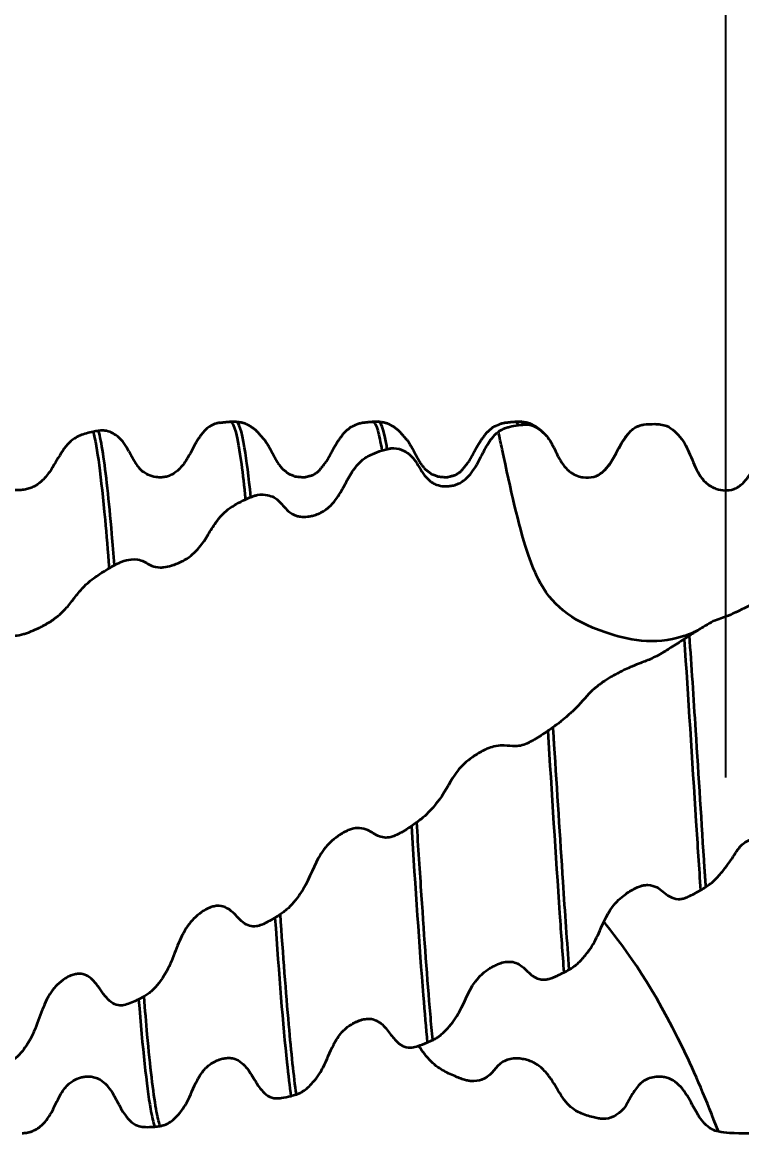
# Model space of a CAD drawing. Header units: millimetres. Extents: x -47.8 to 42.4, y 0.1 to 31.3.
# Drawn here: x -24.71 to -14.61, y 0.07 to 15.69 of the extents above; entities that cross this region are included whole.
import ezdxf

# ---------------------------------------------------------------- set-up
doc = ezdxf.new("R2010")
doc.units = ezdxf.units.MM
doc.styles.add('工程字', font='gbenor.shx', dxfattribs={"bigfont": 'gbcbig.shx'})
doc.dimstyles.new('ZQH', dxfattribs={"dimtxt": 3, "dimasz": 2.5, "dimexe": 1.25, "dimexo": 0, "dimgap": 0.5, "dimtad": 1, "dimdec": 3, "dimdsep": 46, "dimtxsty": '工程字', "dimblk": 'CLOSEDBLANK', "dimcen": -0.8, "dimclrd": 3, "dimclre": 3, "dimclrt": 3, "dimadec": 1, "dimazin": 2, "dimtfac": 1, "dimtdec": 3, "dimtofl": 0, "dimtmove": 0, "dimatfit": 3, "dimldrblk": 'CLOSEDBLANK', "dimfxl": 1, "dimtolj": 1, "dimtzin": 0, "dimarcsym": 0})

# ---------------------------------------------------------------- blocks, each defined once
blk = doc.blocks.new('_ClosedBlank')
at = {"color": 0, "linetype": 'ByBlock', "lineweight": -2}
for p, q in [((-1, 0.1667), (0, 0)), ((-1, 0.1667), (-1, -0.1667)), ((0, 0), (-1, -0.1667))]:
    blk.add_line(p, q, dxfattribs=at)
blk = doc.blocks.new('*D8')
at = {"color": 3, "lineweight": -2}
for p, q in [((-39.827, 5.079), (-39.827, 20.722)), ((-14.827, 5.079), (-14.827, 20.722)), ((-37.327, 19.472), (-17.327, 19.472))]:
    blk.add_line(p, q, dxfattribs=at)
at = {"layer": 'Defpoints', "color": 0}
for p in [(-14.827, 19.472), (-39.827, 5.079), (-14.827, 5.079)]:
    blk.add_point(p, dxfattribs=at)
at = {"color": 3, "lineweight": -2, "xscale": 2.5, "yscale": 2.5, "zscale": 2.5, "rotation": 180}
blk.add_blockref('_ClosedBlank', (-39.827, 19.472), dxfattribs=at)
at = {"color": 3, "lineweight": -2, "xscale": 2.5, "yscale": 2.5, "zscale": 2.5}
blk.add_blockref('_ClosedBlank', (-14.827, 19.472), dxfattribs=at)
at = {"color": 3, "insert": (-27.327, 21.472), "char_height": 3, "attachment_point": 5, "style": '工程字'}
blk.add_mtext('\\A1;Le', dxfattribs=at)
blk = doc.blocks.new('*D9')
at = {"color": 3, "lineweight": -2}
for p, q in [((-39.827, 5.079), (-39.827, 28.585)), ((35.173, 5.079), (35.173, 28.585)), ((-37.327, 27.335), (32.673, 27.335))]:
    blk.add_line(p, q, dxfattribs=at)
at = {"layer": 'Defpoints', "color": 0}
for p in [(35.173, 27.335), (-39.827, 5.079), (35.173, 5.079)]:
    blk.add_point(p, dxfattribs=at)
at = {"color": 3, "lineweight": -2, "xscale": 2.5, "yscale": 2.5, "zscale": 2.5}
for p, rotation in [((-39.827, 27.335), 180), ((35.173, 27.335), 360)]:
    blk.add_blockref('_ClosedBlank', p, dxfattribs=dict(at, rotation=rotation))
at = {"color": 3, "insert": (-2.327, 29.335), "char_height": 3, "attachment_point": 5, "style": '工程字'}
blk.add_mtext('\\A1;L', dxfattribs=at)

msp = doc.modelspace()

# ---------------------------------------------------------------- linework, layer by layer
at = {"color": 4, "lineweight": 35}
for p, q in [((-21.7877, 10.0785), (-21.7083, 10.0785)), ((-19.7877, 10.0785), (-19.7083, 10.0785)), ((-17.7877, 10.0785), (-17.7083, 10.0785))]:
    msp.add_line(p, q, dxfattribs=at)
for points, degree, knots in [([(-21.9355, 10.0629), (-21.9511, 10.0601), (-21.9665, 10.0568), (-22.0115, 10.0444), (-22.0366, 10.034), (-22.0948, 10.0012), (-22.127, 9.9733), (-22.1898, 9.9043), (-22.2193, 9.8622), (-22.305, 9.7236), (-22.35, 9.6227), (-22.4433, 9.4791), (-22.4822, 9.429), (-22.5641, 9.356), (-22.5967, 9.3369), (-22.6433, 9.3162), (-22.6629, 9.3098), (-22.7046, 9.3), (-22.7267, 9.297), (-22.7758, 9.2944), (-22.8028, 9.2958), (-22.8684, 9.305), (-22.9064, 9.3162), (-22.9834, 9.3513), (-23.0228, 9.3791), (-23.0612, 9.4212)], 3, [0.1682631, 0.1682631, 0.1682631, 0.1682631, 0.2267819, 0.2267819, 0.3431896, 0.3431896, 0.5285956, 0.5285956, 0.7392274, 0.7392274, 1.2179609, 1.2179609, 1.4812185, 1.4812185, 1.6941501, 1.6941501, 1.8427776, 1.8427776, 2.0108827, 2.0108827, 2.2240391, 2.2240391, 2.5524268, 2.5524268, 2.9635888, 2.9635888, 2.9635888, 2.9635888]), ([(-21.9355, 10.0629), (-21.8376, 10.0748), (-21.7891, 10.0785)], 1, [0, 0, 0.10289812, 0.15165722, 0.15165722]), ([(-21.7891, 10.0784), (-21.7364, 10.0819), (-21.6836, 9.8757), (-21.6308, 9.4832), (-21.6116, 9.3406), (-21.5924, 9.174), (-21.5732, 8.986)], 3, [62.97002568, 62.97002568, 62.97002568, 62.97002568, 63.46759754, 63.46759754, 63.46759754, 63.6483833, 63.6483833, 63.6483833, 63.6483833]), ([(-21.4972, 9.019), (-21.5265, 9.3021), (-21.5557, 9.5345), (-21.6263, 9.953), (-21.6671, 10.0785), (-21.7083, 10.0785)], 3, [106.4757516, 106.4757516, 106.4757516, 106.4757516, 107.8639837, 107.8639837, 109.8089898, 109.8089898, 109.8089898, 109.8089898]), ([(-21.7075, 10.0785), (-21.6367, 10.071), (-21.5766, 10.054), (-21.4981, 10.0111), (-21.4279, 9.9583), (-21.3013, 9.8169), (-21.2463, 9.728), (-21.2233, 9.686), (-21.2047, 9.6507), (-21.1942, 9.6307), (-21.1785, 9.6008), (-21.1642, 9.5742), (-21.1457, 9.5411), (-21.1174, 9.4949), (-21.0561, 9.4158), (-20.966, 9.345), (-20.8736, 9.309), (-20.7504, 9.2967), (-20.6245, 9.3277), (-20.5464, 9.3809), (-20.428, 9.5313), (-20.3945, 9.5904), (-20.3767, 9.6236), (-20.3571, 9.6607), (-20.3388, 9.6948), (-20.3144, 9.7389), (-20.2729, 9.8081), (-20.1849, 9.9255), (-20.0959, 10.0033), (-19.9894, 10.0508), (-19.9294, 10.0639), (-19.8309, 10.0753), (-19.7891, 10.0785)], 1, [0, 0, 0.0848915, 0.1757024, 0.2988915, 0.4065283, 0.6751992, 0.8216296, 0.8782854, 0.9201373, 0.9427318, 0.9774262, 1.0118863, 1.0616634, 1.1463179, 1.326173, 1.5247968, 1.6617278, 1.8195675, 2.0081102, 2.1686922, 2.4824425, 2.5694887, 2.6091838, 2.6510819, 2.6914842, 2.7486868, 2.8503, 3.0594251, 3.2428967, 3.4108505, 3.4817646, 3.5846915, 3.626659, 3.626659]), ([(-19.7891, 10.0775), (-19.7648, 10.0794), (-19.7405, 10.0379), (-19.7161, 9.9527), (-19.6969, 9.8855), (-19.6778, 9.7917), (-19.6586, 9.6728)], 3, [69.25321099, 69.25321099, 69.25321099, 69.25321099, 69.48265218, 69.48265218, 69.48265218, 69.66343794, 69.66343794, 69.66343794, 69.66343794]), ([(-19.5826, 9.6936), (-19.5877, 9.7242), (-19.5927, 9.7532), (-19.6348, 9.9778), (-19.6714, 10.0785), (-19.7083, 10.0785)], 3, [76.2453525, 76.2453525, 76.2453525, 76.2453525, 76.4853702, 76.4853702, 78.2303703, 78.2303703, 78.2303703, 78.2303703]), ([(-19.7075, 10.0785), (-19.6367, 10.071), (-19.5766, 10.054), (-19.4981, 10.0111), (-19.4279, 9.9583), (-19.3013, 9.8169), (-19.2463, 9.728), (-19.2233, 9.686), (-19.2047, 9.6507), (-19.1942, 9.6307), (-19.1785, 9.6008), (-19.1642, 9.5742), (-19.1457, 9.5411), (-19.1174, 9.4949), (-19.0561, 9.4158), (-18.966, 9.345), (-18.8736, 9.309), (-18.7504, 9.2967), (-18.6245, 9.3277), (-18.5464, 9.3809), (-18.428, 9.5313), (-18.3945, 9.5904), (-18.3767, 9.6236), (-18.3571, 9.6607), (-18.3388, 9.6948), (-18.3144, 9.7389), (-18.2729, 9.8081), (-18.1849, 9.9255), (-18.0959, 10.0033), (-17.9894, 10.0508), (-17.9294, 10.0639), (-17.8309, 10.0753), (-17.7891, 10.0785)], 1, [0, 0, 0.0848915, 0.1757024, 0.2988915, 0.4065283, 0.6751992, 0.8216296, 0.8782854, 0.9201373, 0.9427318, 0.9774262, 1.0118863, 1.0616634, 1.1463179, 1.326173, 1.5247968, 1.6617278, 1.8195675, 2.0081102, 2.1686922, 2.4824425, 2.5694887, 2.6091838, 2.6510819, 2.6914842, 2.7486868, 2.8503, 3.0594251, 3.2428967, 3.4108505, 3.4817646, 3.5846915, 3.626659, 3.626659]), ([(-18.022, 9.9361), (-18.0116, 9.9437), (-18.0013, 9.9506), (-17.9829, 9.9614), (-17.9754, 9.9654), (-17.9597, 9.9732), (-17.9516, 9.9769), (-17.9346, 9.9839), (-17.9258, 9.9873), (-17.8999, 9.9963), (-17.8825, 10.0013), (-17.8253, 10.0158), (-17.7841, 10.0227), (-17.7431, 10.0295)], 3, [0, 0, 0, 0, 0.04078147, 0.04078147, 0.06826809, 0.06826809, 0.09762841, 0.09762841, 0.12883359, 0.12883359, 0.18969181, 0.18969181, 0.3300296, 0.3300296, 0.3300296, 0.3300296]), ([(-17.7075, 10.0785), (-17.6367, 10.071), (-17.5766, 10.054), (-17.4981, 10.0111), (-17.4279, 9.9583), (-17.3465, 9.8764)], 1, [0, 0, 0.08489152, 0.17570239, 0.29889154, 0.40652831, 0.5625788, 0.5625788]), ([(-17.6669, 10.0362), (-17.5945, 10.0394), (-17.5546, 10.0282), (-17.5078, 10.0064), (-17.466, 9.9855), (-17.3471, 9.8891), (-17.3042, 9.8241), (-17.2352, 9.698), (-17.2053, 9.6296), (-17.1259, 9.4852), (-17.0757, 9.4128), (-16.9432, 9.3199), (-16.8773, 9.3026), (-16.781, 9.289), (-16.73, 9.291), (-16.6724, 9.3065), (-16.662, 9.3099), (-16.6464, 9.316), (-16.6411, 9.3182), (-16.6318, 9.3225), (-16.6278, 9.3245), (-16.6186, 9.3292), (-16.6135, 9.332), (-16.5994, 9.3403), (-16.5905, 9.3461), (-16.539, 9.383), (-16.5015, 9.4236), (-16.4251, 9.5266), (-16.3911, 9.5897), (-16.3202, 9.7239), (-16.2802, 9.8011), (-16.2019, 9.9088), (-16.1682, 9.947), (-16.1211, 9.9827), (-16.1124, 9.9887), (-16.0984, 9.9972), (-16.0933, 10.0001), (-16.0838, 10.0052), (-16.0794, 10.0073), (-16.0691, 10.0121), (-16.0632, 10.0146), (-16.0505, 10.0195), (-16.0437, 10.0219), (-16.0186, 10.0297), (-15.9999, 10.0337), (-15.931, 10.0447), (-15.8775, 10.0451), (-15.8245, 10.0452)], 3, [0.0026617, 0.0026617, 0.0026617, 0.0026617, 0.2656349, 0.2656349, 0.3876925, 0.3876925, 0.5737772, 0.5737772, 0.7603394, 0.7603394, 0.9764613, 0.9764613, 1.1673857, 1.1673857, 1.3726916, 1.3726916, 1.4178792, 1.4178792, 1.4415947, 1.4415947, 1.4596481, 1.4596481, 1.4831204, 1.4831204, 1.5250636, 1.5250636, 1.7314414, 1.7314414, 2.0033882, 2.0033882, 2.3063218, 2.3063218, 2.4908426, 2.4908426, 2.5317056, 2.5317056, 2.5545668, 2.5545668, 2.5741857, 2.5741857, 2.6001125, 2.6001125, 2.6294414, 2.6294414, 2.7084779, 2.7084779, 2.9253461, 2.9253461, 2.9253461, 2.9253461]), ([(-15.7484, 10.039), (-15.6772, 10.0297), (-15.6376, 10.011), (-15.567, 9.9623), (-15.5318, 9.9301), (-15.4277, 9.8163), (-15.3847, 9.7345), (-15.3076, 9.5595), (-15.2721, 9.4621), (-15.1911, 9.3149), (-15.1516, 9.2581), (-15.0551, 9.1746), (-15.0076, 9.1509), (-14.9244, 9.1224), (-14.8824, 9.1145), (-14.8038, 9.1121), (-14.7612, 9.116), (-14.7124, 9.133), (-14.7058, 9.1356), (-14.695, 9.1402), (-14.6908, 9.1421), (-14.6834, 9.1457), (-14.6801, 9.1474), (-14.6732, 9.151), (-14.6696, 9.153), (-14.66, 9.1586), (-14.6541, 9.1622), (-14.6261, 9.1807), (-14.6056, 9.1978), (-14.5616, 9.2409), (-14.5299, 9.2767), (-14.4709, 9.3687), (-14.4523, 9.4014), (-14.4097, 9.4776), (-14.387, 9.5187), (-14.3223, 9.6216), (-14.2767, 9.6823), (-14.2144, 9.7288), (-14.2071, 9.7339), (-14.1959, 9.7408), (-14.1921, 9.7431), (-14.1854, 9.7468), (-14.1824, 9.7484), (-14.1762, 9.7516), (-14.1728, 9.7532), (-14.164, 9.7573), (-14.1585, 9.7596), (-14.126, 9.7717), (-14.0976, 9.7772), (-14.0171, 9.7849), (-13.9612, 9.7812), (-13.8987, 9.7773)], 3, [0.0057181, 0.0057181, 0.0057181, 0.0057181, 0.2705714, 0.2705714, 0.5869511, 0.5869511, 1.2839618, 1.2839618, 2.0182668, 2.0182668, 2.5154009, 2.5154009, 2.94623, 2.94623, 3.342252, 3.342252, 3.6920723, 3.6920723, 3.7483611, 3.7483611, 3.7847523, 3.7847523, 3.8138372, 3.8138372, 3.8466997, 3.8466997, 3.9021759, 3.9021759, 4.114852, 4.114852, 4.3961514, 4.3961514, 4.5471354, 4.5471354, 4.7302911, 4.7302911, 5.0137773, 5.0137773, 5.0504632, 5.0504632, 5.068576, 5.068576, 5.0825742, 5.0825742, 5.0979148, 5.0979148, 5.1231732, 5.1231732, 5.2434371, 5.2434371, 5.4638122, 5.4638122, 5.4638122, 5.4638122]), ([(-23.7117, 9.9366), (-23.7744, 9.9221), (-23.8379, 9.9068), (-23.9262, 9.8699), (-23.9513, 9.8565), (-24.0095, 9.8181), (-24.0417, 9.7887), (-24.1045, 9.7194), (-24.1339, 9.6788), (-24.2197, 9.548), (-24.2647, 9.4566), (-24.358, 9.3229), (-24.3969, 9.2755), (-24.4788, 9.2027), (-24.5113, 9.1821), (-24.558, 9.1579), (-24.5776, 9.1496), (-24.6192, 9.1351), (-24.6414, 9.1292), (-24.6905, 9.1194), (-24.7175, 9.1162), (-24.783, 9.1132), (-24.8211, 9.116), (-24.9138, 9.1345), (-24.9661, 9.1593), (-25.1066, 9.2913), (-25.1539, 9.4155), (-25.3082, 9.4798), (-25.3701, 9.502), (-25.4557, 9.4969), (-25.4731, 9.4944), (-25.5104, 9.4866), (-25.5303, 9.4813), (-25.5503, 9.4752)], 3, [0, 0, 0, 0, 0.2267819, 0.2267819, 0.3431896, 0.3431896, 0.5285956, 0.5285956, 0.7392274, 0.7392274, 1.2179609, 1.2179609, 1.4812185, 1.4812185, 1.6941501, 1.6941501, 1.8427776, 1.8427776, 2.0108827, 2.0108827, 2.2240391, 2.2240391, 2.5524268, 2.5524268, 3.1154201, 3.1154201, 4.0767916, 4.0767916, 4.2842762, 4.2842762, 4.3345691, 4.3345691, 4.388639, 4.388639, 4.388639, 4.388639]), ([(-23.7117, 9.9366), (-23.6562, 9.7307), (-23.6008, 9.2993), (-23.5454, 8.699), (-23.5262, 8.4912), (-23.5071, 8.2636), (-23.4879, 8.0199)], 3, [56.93030234, 56.93030234, 56.93030234, 56.93030234, 57.45254289, 57.45254289, 57.45254289, 57.63332866, 57.63332866, 57.63332866, 57.63332866]), ([(-23.209, 9.6593), (-23.2507, 9.7372), (-23.2964, 9.8131), (-23.3935, 9.8899), (-23.4555, 9.9347), (-23.5411, 9.9512), (-23.5585, 9.9526), (-23.5958, 9.9528), (-23.6156, 9.9513), (-23.6357, 9.9489)], 3, [3.54835462, 3.54835462, 3.54835462, 3.54835462, 4.07679158, 4.07679158, 4.28427623, 4.28427623, 4.33456912, 4.33456912, 4.38863904, 4.38863904, 4.38863904, 4.38863904]), ([(-23.4119, 8.0628), (-23.424, 8.2152), (-23.4361, 8.3613), (-23.4898, 8.976), (-23.5309, 9.3598), (-23.5936, 9.7674), (-23.6146, 9.8741), (-23.6357, 9.9489)], 3, [136.7082346, 136.7082346, 136.7082346, 136.7082346, 137.2814338, 137.2814338, 139.2425971, 139.2425971, 140.2411175, 140.2411175, 140.2411175, 140.2411175]), ([(-19.5826, 9.6936), (-19.568, 9.697), (-19.5534, 9.6999), (-19.5224, 9.7045), (-19.506, 9.7059), (-19.4388, 9.7061), (-19.3924, 9.689), (-19.2776, 9.6319), (-19.2346, 9.5849), (-19.1543, 9.4812), (-19.1145, 9.3969), (-19.0254, 9.2813), (-18.9884, 9.244), (-18.9255, 9.2071), (-18.9076, 9.1987), (-18.8552, 9.1804), (-18.8191, 9.1737), (-18.7663, 9.1708), (-18.7502, 9.1708), (-18.7234, 9.1722), (-18.7127, 9.1731), (-18.6921, 9.1757), (-18.6822, 9.1773), (-18.6597, 9.1816), (-18.6471, 9.1846), (-18.6108, 9.1952), (-18.587, 9.2043), (-18.5444, 9.2261), (-18.5175, 9.2421), (-18.4518, 9.2979), (-18.4211, 9.3325), (-18.3428, 9.4373), (-18.3043, 9.5112), (-18.2386, 9.6399), (-18.2095, 9.6978), (-18.1569, 9.7842), (-18.1367, 9.8145), (-18.0868, 9.8782), (-18.0562, 9.9104), (-18.022, 9.9361)], 3, [0.0059079, 0.0059079, 0.0059079, 0.0059079, 0.0595455, 0.0595455, 0.1209714, 0.1209714, 0.3173492, 0.3173492, 0.6499096, 0.6499096, 1.3029849, 1.3029849, 1.6735751, 1.6735751, 1.8115898, 1.8115898, 2.0467577, 2.0467577, 2.1474436, 2.1474436, 2.2131518, 2.2131518, 2.2736273, 2.2736273, 2.3502339, 2.3502339, 2.4952294, 2.4952294, 2.6187879, 2.6187879, 2.7539693, 2.7539693, 3.0041088, 3.0041088, 3.2078528, 3.2078528, 3.3214015, 3.3214015, 3.4646194, 3.4646194, 3.4646194, 3.4646194]), ([(-16.5283, 9.3981), (-16.4483, 9.4987), (-16.4034, 9.5742), (-16.3901, 9.5986), (-16.3784, 9.6204), (-16.3592, 9.6567), (-16.3411, 9.6906), (-16.3177, 9.733), (-16.2793, 9.7981), (-16.2004, 9.9079)], 1, [0, 0, 0.21288644, 0.33739536, 0.36901907, 0.39487833, 0.43602529, 0.47577746, 0.53007969, 0.6240344, 0.81393002, 0.81393002]), ([(-17.46, 7.8629), (-17.5203, 7.9807), (-17.7015, 8.4475), (-17.8461, 9.1159), (-17.9694, 9.691)], 3, [1.74664346, 1.74664346, 1.74664346, 1.74664346, 2, 2.64673145, 2.64673145, 2.64673145, 2.64673145]), ([(-23.209, 9.659), (-23.1901, 9.6229), (-23.1747, 9.5937), (-23.1601, 9.5666), (-23.1395, 9.5304), (-23.1065, 9.4786), (-23.0612, 9.4212)], 1, [0, 0, 0.04074292, 0.07539796, 0.11172416, 0.16900496, 0.26922327, 0.4019084, 0.4019084]), ([(-21.4972, 9.019), (-21.4826, 9.0248), (-21.468, 9.0303), (-21.437, 9.0406), (-21.4207, 9.0453), (-21.3534, 9.0596), (-21.307, 9.0554), (-21.1923, 9.0325), (-21.1492, 9.0026), (-21.0689, 8.9336), (-21.0292, 8.8721), (-20.94, 8.7935), (-20.9031, 8.7695), (-20.8401, 8.7501), (-20.8222, 8.7463), (-20.7698, 8.7403), (-20.7337, 8.7409), (-20.6809, 8.7475), (-20.6648, 8.7503), (-20.638, 8.756), (-20.6273, 8.7586), (-20.6068, 8.7643), (-20.5969, 8.7673), (-20.5744, 8.7747), (-20.5618, 8.7794), (-20.5255, 8.7944), (-20.5017, 8.8061), (-20.459, 8.8317), (-20.4321, 8.8497), (-20.3664, 8.9082), (-20.3357, 8.9429), (-20.2574, 9.0457), (-20.219, 9.1157), (-20.1481, 9.2477), (-20.1143, 9.3119), (-20.0466, 9.4152), (-20.0169, 9.4551), (-19.9432, 9.5339), (-19.9069, 9.5607), (-19.8471, 9.5972), (-19.819, 9.6111), (-19.7483, 9.6419), (-19.7033, 9.6575), (-19.6586, 9.6728)], 3, [0.0059079, 0.0059079, 0.0059079, 0.0059079, 0.0595455, 0.0595455, 0.1209714, 0.1209714, 0.3173492, 0.3173492, 0.6499096, 0.6499096, 1.3029849, 1.3029849, 1.6735751, 1.6735751, 1.8115898, 1.8115898, 2.0467577, 2.0467577, 2.1474436, 2.1474436, 2.2131518, 2.2131518, 2.2736273, 2.2736273, 2.3502339, 2.3502339, 2.4952294, 2.4952294, 2.6187879, 2.6187879, 2.7539693, 2.7539693, 3.0041088, 3.0041088, 3.2433425, 3.2433425, 3.3995627, 3.3995627, 3.5859576, 3.5859576, 3.7399553, 3.7399553, 3.9801747, 3.9801747, 3.9801747, 3.9801747]), ([(-23.4119, 8.0628), (-23.3973, 8.0707), (-23.3827, 8.0783), (-23.3517, 8.0936), (-23.3353, 8.1011), (-23.2681, 8.1287), (-23.2217, 8.1377), (-23.1069, 8.1506), (-23.0639, 8.1399), (-22.9836, 8.1104), (-22.9438, 8.0762), (-22.8547, 8.0403), (-22.8177, 8.0312), (-22.7548, 8.0307), (-22.7369, 8.0318), (-22.6845, 8.0385), (-22.6484, 8.0464), (-22.5956, 8.0621), (-22.5795, 8.0674), (-22.5527, 8.077), (-22.542, 8.0811), (-22.5214, 8.0894), (-22.5115, 8.0936), (-22.489, 8.1037), (-22.4764, 8.1097), (-22.4401, 8.128), (-22.4163, 8.1415), (-22.3737, 8.1691), (-22.3468, 8.1879), (-22.2811, 8.2449), (-22.2504, 8.277), (-22.1721, 8.3705), (-22.1336, 8.4316), (-22.0628, 8.5474), (-22.0289, 8.6041), (-21.9613, 8.6986), (-21.9316, 8.7362), (-21.8578, 8.8139), (-21.8216, 8.843), (-21.7617, 8.8849), (-21.7336, 8.902), (-21.6629, 8.9419), (-21.618, 8.9641), (-21.5732, 8.986)], 3, [0.0059079, 0.0059079, 0.0059079, 0.0059079, 0.0595455, 0.0595455, 0.1209714, 0.1209714, 0.3173492, 0.3173492, 0.6499096, 0.6499096, 1.3029849, 1.3029849, 1.6735751, 1.6735751, 1.8115898, 1.8115898, 2.0467577, 2.0467577, 2.1474436, 2.1474436, 2.2131518, 2.2131518, 2.2736273, 2.2736273, 2.3502339, 2.3502339, 2.4952294, 2.4952294, 2.6187879, 2.6187879, 2.7539693, 2.7539693, 3.0041088, 3.0041088, 3.2433425, 3.2433425, 3.3995627, 3.3995627, 3.5859576, 3.5859576, 3.7399553, 3.7399553, 3.9801747, 3.9801747, 3.9801747, 3.9801747]), ([(-25.3265, 6.8933), (-25.3119, 6.9027), (-25.2973, 6.912), (-25.2663, 6.9311), (-25.25, 6.941), (-25.1827, 6.9797), (-25.1363, 7.0013), (-25.0216, 7.0491), (-24.9785, 7.0584), (-24.8982, 7.0706), (-24.8585, 7.0661), (-24.7693, 7.0754), (-24.7324, 7.0819), (-24.6694, 7.1004), (-24.6515, 7.1062), (-24.5992, 7.1251), (-24.563, 7.1398), (-24.5102, 7.1634), (-24.4941, 7.1709), (-24.4673, 7.1838), (-24.4566, 7.189), (-24.4361, 7.1994), (-24.4262, 7.2045), (-24.4037, 7.2164), (-24.3911, 7.2233), (-24.3548, 7.2438), (-24.331, 7.258), (-24.2884, 7.2856), (-24.2614, 7.3038), (-24.1957, 7.3552), (-24.165, 7.3827), (-24.0867, 7.4601), (-24.0483, 7.5079), (-23.9775, 7.5992), (-23.9436, 7.6442), (-23.8759, 7.7234), (-23.8462, 7.7559), (-23.7725, 7.827), (-23.7363, 7.8562), (-23.6764, 7.9005), (-23.6483, 7.9197), (-23.5776, 7.9658), (-23.5326, 7.993), (-23.4879, 8.0199)], 3, [0.0059079, 0.0059079, 0.0059079, 0.0059079, 0.0595455, 0.0595455, 0.1209714, 0.1209714, 0.3173492, 0.3173492, 0.6499096, 0.6499096, 1.3029849, 1.3029849, 1.6735751, 1.6735751, 1.8115898, 1.8115898, 2.0467577, 2.0467577, 2.1474436, 2.1474436, 2.2131518, 2.2131518, 2.2736273, 2.2736273, 2.3502339, 2.3502339, 2.4952294, 2.4952294, 2.6187879, 2.6187879, 2.7539693, 2.7539693, 3.0041088, 3.0041088, 3.2433425, 3.2433425, 3.3995627, 3.3995627, 3.5859576, 3.5859576, 3.7399553, 3.7399553, 3.9801747, 3.9801747, 3.9801747, 3.9801747]), ([(-13.4908, 8.0566), (-13.5471, 8.0274), (-13.6041, 7.9978), (-13.7021, 7.945), (-13.7334, 7.9274), (-13.783, 7.8987), (-13.8068, 7.8843), (-13.8602, 7.8513), (-13.8879, 7.8334), (-13.9616, 7.7851), (-14.0019, 7.7578), (-14.0759, 7.7107), (-14.1158, 7.6866), (-14.1932, 7.644), (-14.2234, 7.628), (-14.2931, 7.5921), (-14.3243, 7.5765), (-14.376, 7.5509), (-14.4031, 7.5375), (-14.4536, 7.5129), (-14.4775, 7.5013), (-14.5262, 7.4778), (-14.5512, 7.4658), (-14.6057, 7.4397), (-14.6352, 7.4257), (-14.7068, 7.3921), (-14.7519, 7.3713), (-14.8355, 7.3358), (-14.8656, 7.3243), (-14.9321, 7.3008), (-14.9633, 7.2905), (-15.0054, 7.2747)], 3, [0, 0, 0, 0, 0.1967539, 0.1967539, 0.360462, 0.360462, 0.5363853, 0.5363853, 0.7843723, 0.7843723, 1.2809777, 1.2809777, 1.7178556, 1.7178556, 1.9487768, 1.9487768, 2.1943108, 2.1943108, 2.4573065, 2.4573065, 2.6987657, 2.6987657, 2.9683732, 2.9683732, 3.3187792, 3.3187792, 3.9076075, 3.9076075, 4.3814742, 4.3814742, 4.8794868, 4.8794868, 4.8794868, 4.8794868]), ([(-15.4242, 7.0634), (-15.8346, 6.9314), (-16.8703, 7.152), (-17.2821, 7.5157), (-17.46, 7.8629)], 3, [0.5614225, 0.5614225, 0.5614225, 0.5614225, 1, 1.7466435, 1.7466435, 1.7466435, 1.7466435]), ([(-15.0054, 7.2747), (-15.0824, 7.2333), (-15.1724, 7.1774), (-15.2111, 7.1534), (-15.2321, 7.1402), (-15.2878, 7.1048), (-15.3131, 7.0886), (-15.3388, 7.072)], 3, [0, 0, 0, 0, 0.50652322, 0.50652322, 0.78316853, 0.78316853, 0.99760172, 0.99760172, 0.99760172, 0.99760172]), ([(-15.109, 3.5435), (-15.1148, 3.6301), (-15.1206, 3.7176), (-15.1679, 4.4367), (-15.2091, 5.0941), (-15.2801, 6.2004), (-15.3094, 6.6484), (-15.3388, 7.072)], 3, [5.6093084, 5.6093084, 5.6093084, 5.6093084, 5.88349, 5.88349, 7.8446534, 7.8446534, 9.2387696, 9.2387696, 9.2387696, 9.2387696]), ([(-15.4148, 7.0231), (-15.4776, 6.9827), (-15.5411, 6.9416), (-15.6294, 6.8855), (-15.6545, 6.8698), (-15.7127, 6.8341), (-15.7449, 6.8152), (-15.8077, 6.7804), (-15.8371, 6.7654), (-15.9229, 6.7251), (-15.9679, 6.7095), (-16.0612, 6.6741), (-16.1001, 6.6591), (-16.182, 6.6245), (-16.2146, 6.6097), (-16.2612, 6.5875), (-16.2808, 6.5778), (-16.3224, 6.5565), (-16.3446, 6.5448), (-16.3937, 6.518), (-16.4207, 6.5026), (-16.4862, 6.4638), (-16.5243, 6.4398), (-16.6171, 6.3768), (-16.6694, 6.336), (-16.8113, 6.1983), (-16.8575, 6.1235), (-17.0161, 5.9766), (-17.0757, 5.9215), (-17.159, 5.8554), (-17.176, 5.8424), (-17.2131, 5.8148), (-17.2332, 5.8003), (-17.2535, 5.786)], 3, [0, 0, 0, 0, 0.2267976, 0.2267976, 0.3432005, 0.3432005, 0.5286107, 0.5286107, 0.7392544, 0.7392544, 1.2180752, 1.2180752, 1.4812477, 1.4812477, 1.6944107, 1.6944107, 1.8436071, 1.8436071, 2.0123674, 2.0123674, 2.2263698, 2.2263698, 2.5560747, 2.5560747, 3.121375, 3.121375, 4.101952, 4.101952, 4.3072932, 4.3072932, 4.3574252, 4.3574252, 4.4132514, 4.4132514, 4.4132514, 4.4132514]), ([(-15.4148, 7.0231), (-15.3594, 6.2212), (-15.304, 5.3298), (-15.2486, 4.4659), (-15.2274, 4.1363), (-15.2063, 3.8108), (-15.1852, 3.4958)], 3, [82.99553913, 82.99553913, 82.99553913, 82.99553913, 83.51783721, 83.51783721, 83.51783721, 83.71709131, 83.71709131, 83.71709131, 83.71709131]), ([(-17.027, 2.3822), (-17.0559, 2.7642), (-17.0847, 3.1785), (-17.1552, 4.2378), (-17.1964, 4.893), (-17.2431, 5.624), (-17.2483, 5.7052), (-17.2535, 5.786)], 3, [35.8929715, 35.8929715, 35.8929715, 35.8929715, 37.2621035, 37.2621035, 39.2232668, 39.2232668, 39.4691579, 39.4691579, 39.4691579, 39.4691579]), ([(-17.3295, 5.7333), (-17.3922, 5.6912), (-17.4557, 5.6485), (-17.544, 5.5955), (-17.5691, 5.5817), (-17.6273, 5.553), (-17.6595, 5.5407), (-17.7223, 5.5232), (-17.7517, 5.5192), (-17.8375, 5.5156), (-17.8825, 5.5275), (-17.9758, 5.5306), (-18.0147, 5.5289), (-18.0966, 5.5127), (-18.1292, 5.5023), (-18.1758, 5.4844), (-18.1954, 5.4759), (-18.2371, 5.456), (-18.2592, 5.4443), (-18.3083, 5.4165), (-18.3353, 5.3997), (-18.4009, 5.3557), (-18.4389, 5.3269), (-18.5317, 5.2476), (-18.584, 5.1921), (-18.7244, 4.9903), (-18.7717, 4.862), (-18.926, 4.6741), (-18.9879, 4.6001), (-19.0735, 4.5228), (-19.0909, 4.5082), (-19.1282, 4.4786), (-19.1481, 4.4638), (-19.1681, 4.4494)], 3, [0, 0, 0, 0, 0.2267819, 0.2267819, 0.3431896, 0.3431896, 0.5285956, 0.5285956, 0.7392274, 0.7392274, 1.2179609, 1.2179609, 1.4812185, 1.4812185, 1.6941501, 1.6941501, 1.8427776, 1.8427776, 2.0108827, 2.0108827, 2.2240391, 2.2240391, 2.5524268, 2.5524268, 3.1154201, 3.1154201, 4.0767916, 4.0767916, 4.2842762, 4.2842762, 4.3345691, 4.3345691, 4.388639, 4.388639, 4.388639, 4.388639]), ([(-17.3295, 5.7333), (-17.2741, 4.8704), (-17.2187, 3.978), (-17.1632, 3.1733), (-17.1432, 2.8825), (-17.1232, 2.603), (-17.1032, 2.3398)], 3, [76.98048449, 76.98048449, 76.98048449, 76.98048449, 77.50274958, 77.50274958, 77.50274958, 77.69147416, 77.69147416, 77.69147416, 77.69147416]), ([(-19.2441, 4.3967), (-19.3069, 4.3558), (-19.3704, 4.3146), (-19.4587, 4.2686), (-19.4838, 4.2577), (-19.542, 4.2379), (-19.5742, 4.2331), (-19.637, 4.2342), (-19.6664, 4.2414), (-19.7522, 4.2747), (-19.7971, 4.3135), (-19.8904, 4.3548), (-19.9293, 4.3664), (-20.0112, 4.3698), (-20.0438, 4.3646), (-20.0904, 4.3524), (-20.1101, 4.3456), (-20.1517, 4.3285), (-20.1739, 4.3177), (-20.2229, 4.2908), (-20.2499, 4.2738), (-20.3155, 4.2277), (-20.3536, 4.1962), (-20.4463, 4.1063), (-20.4986, 4.04), (-20.6391, 3.7872), (-20.6864, 3.615), (-20.8406, 3.3962), (-20.9026, 3.311), (-20.9882, 3.23), (-21.0056, 3.2151), (-21.0429, 3.1857), (-21.0627, 3.1714), (-21.0828, 3.1578)], 3, [0, 0, 0, 0, 0.2267819, 0.2267819, 0.3431896, 0.3431896, 0.5285956, 0.5285956, 0.7392274, 0.7392274, 1.2179609, 1.2179609, 1.4812185, 1.4812185, 1.6941501, 1.6941501, 1.8427776, 1.8427776, 2.0108827, 2.0108827, 2.2240391, 2.2240391, 2.5524268, 2.5524268, 3.1154201, 3.1154201, 4.0767916, 4.0767916, 4.2842762, 4.2842762, 4.3345691, 4.3345691, 4.388639, 4.388639, 4.388639, 4.388639]), ([(-19.2441, 4.3967), (-19.1887, 3.5344), (-19.1333, 2.7049), (-19.0779, 2.0167), (-19.0587, 1.7785), (-19.0395, 1.557), (-19.0204, 1.3559)], 3, [70.96542984, 70.96542984, 70.96542984, 70.96542984, 71.48767039, 71.48767039, 71.48767039, 71.66845616, 71.66845616, 71.66845616, 71.66845616]), ([(-18.9444, 1.3916), (-18.9552, 1.5061), (-18.966, 1.627), (-19.0183, 2.2414), (-19.0595, 2.8089), (-19.1234, 3.7575), (-19.1458, 4.1011), (-19.1681, 4.4494)], 3, [66.1682764, 66.1682764, 66.1682764, 66.1682764, 66.6795536, 66.6795536, 68.6407169, 68.6407169, 69.7012162, 69.7012162, 69.7012162, 69.7012162]), ([(-15.109, 3.5435), (-15.0378, 3.5904), (-14.9982, 3.6258), (-14.9519, 3.6735), (-14.9082, 3.72), (-14.797, 3.8577), (-14.7519, 3.927), (-14.6678, 4.0601), (-14.632, 4.1145), (-14.5478, 4.1795), (-14.5118, 4.1953), (-14.4488, 4.212), (-14.405, 4.221), (-14.2934, 4.2287), (-14.2479, 4.2299), (-14.1605, 4.2324), (-14.1179, 4.2337), (-14.0661, 4.2378), (-14.0543, 4.2389), (-14.038, 4.2407), (-14.0334, 4.2413), (-14.0255, 4.2423), (-14.0222, 4.2427), (-14.0153, 4.2437), (-14.0117, 4.2442), (-14.0033, 4.2455), (-13.9986, 4.2462), (-13.983, 4.2489), (-13.9726, 4.2509), (-13.9116, 4.2635), (-13.8731, 4.2759), (-13.825, 4.2907), (-13.8051, 4.2969), (-13.7605, 4.3085), (-13.738, 4.313), (-13.6966, 4.3186), (-13.6804, 4.3204), (-13.636, 4.3247), (-13.6049, 4.3273), (-13.5631, 4.332), (-13.5571, 4.3327), (-13.5472, 4.3338), (-13.5434, 4.3343), (-13.5365, 4.3352), (-13.5335, 4.3356), (-13.5272, 4.3364), (-13.5239, 4.3368), (-13.5151, 4.338), (-13.5095, 4.3388), (-13.4781, 4.3432), (-13.4507, 4.3475), (-13.3913, 4.3566), (-13.3589, 4.3615), (-13.2989, 4.3697), (-13.2714, 4.373), (-13.2428, 4.376)], 3, [0.0058939, 0.0058939, 0.0058939, 0.0058939, 0.268897, 0.268897, 0.3818785, 0.3818785, 0.5266886, 0.5266886, 0.6655961, 0.6655961, 0.7587829, 0.7587829, 0.8121332, 0.8121332, 0.8454402, 0.8454402, 0.877026, 0.877026, 0.8869412, 0.8869412, 0.8909354, 0.8909354, 0.8939138, 0.8939138, 0.8971753, 0.8971753, 0.9016674, 0.9016674, 0.9121911, 0.9121911, 0.9659668, 0.9659668, 1.0141632, 1.0141632, 1.0705124, 1.0705124, 1.1030865, 1.1030865, 1.1532173, 1.1532173, 1.1614078, 1.1614078, 1.1663987, 1.1663987, 1.170225, 1.170225, 1.1743882, 1.1743882, 1.1810736, 1.1810736, 1.2114885, 1.2114885, 1.2452648, 1.2452648, 1.2743169, 1.2743169, 1.2743169, 1.2743169]), ([(-17.027, 2.3822), (-16.9549, 2.4249), (-16.9152, 2.4587), (-16.868, 2.5064), (-16.8477, 2.5282), (-16.7913, 2.5935), (-16.7588, 2.6359), (-16.6741, 2.7615), (-16.6392, 2.8349), (-16.5425, 3.0521), (-16.4852, 3.1885), (-16.3178, 3.3819), (-16.2524, 3.4308), (-16.1671, 3.49), (-16.1169, 3.5186), (-16.0497, 3.5463), (-16.0314, 3.5528), (-16.0073, 3.5594), (-16.0011, 3.561), (-15.9912, 3.5631), (-15.9875, 3.5639), (-15.9799, 3.5653), (-15.9759, 3.566), (-15.9668, 3.5673), (-15.9616, 3.5679), (-15.945, 3.5695), (-15.9338, 3.57), (-15.8713, 3.5687), (-15.8299, 3.5536), (-15.7674, 3.5201), (-15.7414, 3.4996), (-15.6834, 3.4529), (-15.6513, 3.4262), (-15.5801, 3.3869), (-15.5418, 3.3732), (-15.4903, 3.3719), (-15.4826, 3.372), (-15.47, 3.3729), (-15.4652, 3.3734), (-15.4565, 3.3746), (-15.4527, 3.3751), (-15.4445, 3.3766), (-15.4402, 3.3775), (-15.4277, 3.3803), (-15.4196, 3.3825), (-15.3931, 3.3906), (-15.3745, 3.3978), (-15.3014, 3.4296), (-15.2427, 3.4631), (-15.1852, 3.4958)], 3, [0.00589, 0.00589, 0.00589, 0.00589, 0.2719936, 0.2719936, 0.3959847, 0.3959847, 0.5968439, 0.5968439, 0.9815734, 0.9815734, 1.5194145, 1.5194145, 1.8536214, 1.8536214, 2.2549054, 2.2549054, 2.4042362, 2.4042362, 2.4570993, 2.4570993, 2.4890785, 2.4890785, 2.5233979, 2.5233979, 2.5695872, 2.5695872, 2.67403, 2.67403, 3.1702298, 3.1702298, 3.6517662, 3.6517662, 4.2004431, 4.2004431, 4.7007122, 4.7007122, 4.7854775, 4.7854775, 4.8374695, 4.8374695, 4.877578, 4.877578, 4.9225719, 4.9225719, 5.0057627, 5.0057627, 5.1908829, 5.1908829, 5.7410856, 5.7410856, 5.7410856, 5.7410856]), ([(-21.1588, 3.1088), (-21.2216, 3.0721), (-21.285, 3.0353), (-21.3733, 2.9996), (-21.3984, 2.9923), (-21.4566, 2.9829), (-21.4888, 2.986), (-21.5516, 3.0055), (-21.581, 3.0235), (-21.6668, 3.0914), (-21.7118, 3.1541), (-21.8051, 3.2306), (-21.844, 3.2548), (-21.9259, 3.2775), (-21.9585, 3.2779), (-22.0051, 3.2722), (-22.0247, 3.2677), (-22.0664, 3.2546), (-22.0885, 3.2455), (-22.1376, 3.2215), (-22.1646, 3.2055), (-22.2302, 3.1605), (-22.2682, 3.1286), (-22.361, 3.0345), (-22.4133, 2.9622), (-22.5537, 2.6764), (-22.601, 2.4726), (-22.7553, 2.2386), (-22.8172, 2.1481), (-22.9028, 2.0692), (-22.9202, 2.0551), (-22.9575, 2.028), (-22.9774, 2.0153), (-22.9974, 2.0034)], 3, [0, 0, 0, 0, 0.2267819, 0.2267819, 0.3431896, 0.3431896, 0.5285956, 0.5285956, 0.7392274, 0.7392274, 1.2179609, 1.2179609, 1.4812185, 1.4812185, 1.6941501, 1.6941501, 1.8427776, 1.8427776, 2.0108827, 2.0108827, 2.2240391, 2.2240391, 2.5524268, 2.5524268, 3.1154201, 3.1154201, 4.0767916, 4.0767916, 4.2842762, 4.2842762, 4.3345691, 4.3345691, 4.388639, 4.388639, 4.388639, 4.388639]), ([(-20.859, 0.6286), (-20.8941, 0.8797), (-20.9289, 1.2104), (-21.0038, 2.0567), (-21.0431, 2.5825), (-21.0828, 3.1578)], 3, [96.3985817, 96.3985817, 96.3985817, 96.3985817, 98.058167, 98.058167, 99.9327576, 99.9327576, 99.9327576, 99.9327576]), ([(-21.1588, 3.1088), (-21.1034, 2.3087), (-21.048, 1.6012), (-20.9926, 1.0789), (-20.9734, 0.8981), (-20.9542, 0.7391), (-20.935, 0.6046)], 3, [64.9503752, 64.9503752, 64.9503752, 64.9503752, 65.47261575, 65.47261575, 65.47261575, 65.65340152, 65.65340152, 65.65340152, 65.65340152]), ([(-15.4242, 1.2627), (-15.8346, 2.1164), (-16.2295, 2.6669), (-16.5337, 3.0395), (-16.5425, 3.0503)], 3, [0.56142246, 0.56142246, 0.56142246, 0.56142246, 1, 1.01329055, 1.01329055, 1.01329055, 1.01329055]), ([(-18.9444, 1.3916), (-18.9298, 1.399), (-18.9152, 1.4069), (-18.8842, 1.4251), (-18.8678, 1.4356), (-18.8005, 1.4842), (-18.7541, 1.5335), (-18.6394, 1.6675), (-18.5963, 1.7401), (-18.4853, 1.9471), (-18.4288, 2.1257), (-18.2814, 2.288), (-18.264, 2.3052), (-18.2132, 2.3505), (-18.1783, 2.3765), (-18.127, 2.4089), (-18.1111, 2.4182), (-18.0845, 2.4324), (-18.0739, 2.4378), (-18.0534, 2.4475), (-18.0434, 2.4519), (-18.024, 2.46), (-18.0144, 2.4636), (-17.9929, 2.4713), (-17.9809, 2.4751), (-17.9333, 2.4879), (-17.9064, 2.4906), (-17.886, 2.491)], 3, [0.0059079, 0.0059079, 0.0059079, 0.0059079, 0.0595455, 0.0595455, 0.1209714, 0.1209714, 0.3173492, 0.3173492, 0.6499096, 0.6499096, 1.6810418, 1.6810418, 1.8138207, 1.8138207, 2.0402617, 2.0402617, 2.1397649, 2.1397649, 2.2051645, 2.2051645, 2.2657033, 2.2657033, 2.3237563, 2.3237563, 2.3969558, 2.3969558, 2.6154244, 2.6154244, 2.6154244, 2.6154244]), ([(-17.886, 2.491), (-17.8632, 2.4926), (-17.8417, 2.4913), (-17.7892, 2.4818), (-17.7603, 2.4703), (-17.6872, 2.4286), (-17.6513, 2.3919), (-17.57, 2.314), (-17.519, 2.2682), (-17.4319, 2.2431), (-17.4092, 2.2398), (-17.3762, 2.2404), (-17.3675, 2.241), (-17.3524, 2.2429), (-17.3462, 2.2439), (-17.3331, 2.2464), (-17.3261, 2.2479), (-17.3118, 2.2515), (-17.3044, 2.2536), (-17.2856, 2.2593), (-17.2743, 2.2632), (-17.2406, 2.2757), (-17.2179, 2.2854), (-17.165, 2.3093), (-17.1327, 2.3252), (-17.1032, 2.3398)], 3, [0, 0, 0, 0, 0.0876227, 0.0876227, 0.2259345, 0.2259345, 0.4790196, 0.4790196, 0.7655598, 0.7655598, 0.8569458, 0.8569458, 0.8886939, 0.8886939, 0.9104798, 0.9104798, 0.9342765, 0.9342765, 0.9595461, 0.9595461, 0.9979037, 0.9979037, 1.0730592, 1.0730592, 1.1766596, 1.1766596, 1.1766596, 1.1766596]), ([(-23.0734, 1.9616), (-23.1362, 1.9318), (-23.1997, 1.9021), (-23.288, 1.8791), (-23.3131, 1.876), (-23.3713, 1.8777), (-23.4035, 1.8884), (-23.4663, 1.925), (-23.4957, 1.9524), (-23.5815, 2.05), (-23.6264, 2.1322), (-23.7197, 2.2386), (-23.7586, 2.2735), (-23.8405, 2.314), (-23.8731, 2.3199), (-23.9198, 2.3212), (-23.9394, 2.3192), (-23.981, 2.3111), (-24.0032, 2.3043), (-24.0522, 2.2848), (-24.0792, 2.2709), (-24.1448, 2.2304), (-24.1829, 2.2003), (-24.2756, 2.1088), (-24.3279, 2.0356), (-24.4684, 1.7372), (-24.5157, 1.5164), (-24.67, 1.2839), (-24.7319, 1.1947), (-24.8175, 1.1235), (-24.8349, 1.1112), (-24.8722, 1.0884), (-24.892, 1.0781), (-24.9121, 1.0688)], 3, [0, 0, 0, 0, 0.2267819, 0.2267819, 0.3431896, 0.3431896, 0.5285956, 0.5285956, 0.7392274, 0.7392274, 1.2179609, 1.2179609, 1.4812185, 1.4812185, 1.6941501, 1.6941501, 1.8427776, 1.8427776, 2.0108827, 2.0108827, 2.2240391, 2.2240391, 2.5524268, 2.5524268, 3.1154201, 3.1154201, 4.0767916, 4.0767916, 4.2842762, 4.2842762, 4.3345691, 4.3345691, 4.388639, 4.388639, 4.388639, 4.388639]), ([(-23.0734, 1.9616), (-23.018, 1.281), (-22.9626, 0.7461), (-22.9072, 0.4269), (-22.888, 0.3164), (-22.8688, 0.2313), (-22.8497, 0.173)], 3, [58.93532055, 58.93532055, 58.93532055, 58.93532055, 59.45756111, 59.45756111, 59.45756111, 59.63834687, 59.63834687, 59.63834687, 59.63834687]), ([(-22.7737, 0.1836), (-22.7915, 0.2406), (-22.8093, 0.3207), (-22.8687, 0.6613), (-22.9099, 1.0159), (-22.9668, 1.6343), (-22.9821, 1.8136), (-22.9974, 2.0034)], 3, [126.6307725, 126.6307725, 126.6307725, 126.6307725, 127.4756171, 127.4756171, 129.4367804, 129.4367804, 130.1635767, 130.1635767, 130.1635767, 130.1635767]), ([(-20.859, 0.6286), (-20.8444, 0.6338), (-20.8298, 0.6396), (-20.7988, 0.6536), (-20.7824, 0.662), (-20.7152, 0.7028), (-20.6688, 0.7493), (-20.554, 0.8788), (-20.511, 0.9536), (-20.4307, 1.1097), (-20.391, 1.2213), (-20.3018, 1.3907), (-20.2648, 1.4492), (-20.2019, 1.5198), (-20.184, 1.5375), (-20.1316, 1.5828), (-20.0955, 1.6076), (-20.0427, 1.6367), (-20.0266, 1.6446), (-19.9998, 1.6563), (-19.9891, 1.6606), (-19.9686, 1.668), (-19.9586, 1.6713), (-19.9362, 1.6779), (-19.9236, 1.681), (-19.8872, 1.6882), (-19.8634, 1.6906), (-19.8208, 1.6897), (-19.7939, 1.687), (-19.7282, 1.6643), (-19.6975, 1.6457), (-19.6192, 1.583), (-19.5808, 1.5317), (-19.5099, 1.4367), (-19.476, 1.3915), (-19.4084, 1.331), (-19.3787, 1.3109), (-19.305, 1.2838), (-19.2687, 1.2835), (-19.2089, 1.2911), (-19.1807, 1.2981), (-19.11, 1.3199), (-19.0651, 1.3378), (-19.0204, 1.3559)], 3, [0.0059079, 0.0059079, 0.0059079, 0.0059079, 0.0595455, 0.0595455, 0.1209714, 0.1209714, 0.3173492, 0.3173492, 0.6499096, 0.6499096, 1.3029849, 1.3029849, 1.6735751, 1.6735751, 1.8115898, 1.8115898, 2.0467577, 2.0467577, 2.1474436, 2.1474436, 2.2131518, 2.2131518, 2.2736273, 2.2736273, 2.3502339, 2.3502339, 2.4952294, 2.4952294, 2.6187879, 2.6187879, 2.7539693, 2.7539693, 3.0041088, 3.0041088, 3.2433425, 3.2433425, 3.3995627, 3.3995627, 3.5859576, 3.5859576, 3.7399553, 3.7399553, 3.9801747, 3.9801747, 3.9801747, 3.9801747]), ([(-18.6059, 0.8717), (-18.6687, 0.8984), (-18.7322, 0.9258), (-18.8205, 0.9745), (-18.8456, 0.9903), (-18.9037, 1.0319), (-18.936, 1.0602), (-18.9987, 1.1231), (-19.0282, 1.1577), (-19.0867, 1.2316), (-19.1147, 1.2711), (-19.1432, 1.3098)], 3, [0, 0, 0, 0, 0.22678188, 0.22678188, 0.34318962, 0.34318962, 0.52859559, 0.52859559, 0.73922744, 0.73922744, 0.99883481, 0.99883481, 0.99883481, 0.99883481]), ([(-22.7737, 0.1836), (-22.7591, 0.1863), (-22.7445, 0.1895), (-22.7135, 0.1983), (-22.6971, 0.204), (-22.6298, 0.2342), (-22.5834, 0.2745), (-22.4687, 0.3901), (-22.4256, 0.4618), (-22.3454, 0.6133), (-22.3056, 0.7251), (-22.2165, 0.8907), (-22.1795, 0.9469), (-22.1166, 1.0119), (-22.0986, 1.028), (-22.0463, 1.0678), (-22.0101, 1.0886), (-21.9574, 1.111), (-21.9413, 1.1169), (-21.9144, 1.1251), (-21.9038, 1.1279), (-21.8832, 1.1326), (-21.8733, 1.1344), (-21.8508, 1.1378), (-21.8382, 1.139), (-21.8019, 1.1407), (-21.7781, 1.1393), (-21.7355, 1.1311), (-21.7085, 1.1236), (-21.6429, 1.0873), (-21.6122, 1.0616), (-21.5338, 0.9788), (-21.4954, 0.9152), (-21.4246, 0.7967), (-21.3907, 0.7399), (-21.3231, 0.6589), (-21.2933, 0.6303), (-21.2196, 0.5845), (-21.1834, 0.5764), (-21.1235, 0.5722), (-21.0954, 0.574), (-21.0247, 0.5833), (-20.9797, 0.5938), (-20.935, 0.6046)], 3, [0.0059079, 0.0059079, 0.0059079, 0.0059079, 0.0595455, 0.0595455, 0.1209714, 0.1209714, 0.3173492, 0.3173492, 0.6499096, 0.6499096, 1.3029849, 1.3029849, 1.6735751, 1.6735751, 1.8115898, 1.8115898, 2.0467577, 2.0467577, 2.1474436, 2.1474436, 2.2131518, 2.2131518, 2.2736273, 2.2736273, 2.3502339, 2.3502339, 2.4952294, 2.4952294, 2.6187879, 2.6187879, 2.7539693, 2.7539693, 3.0041088, 3.0041088, 3.2433425, 3.2433425, 3.3995627, 3.3995627, 3.5859576, 3.5859576, 3.7399553, 3.7399553, 3.9801747, 3.9801747, 3.9801747, 3.9801747]), ([(-16.6913, 0.3061), (-16.754, 0.3231), (-16.8175, 0.3409), (-16.9058, 0.3804), (-16.9309, 0.3944), (-16.9891, 0.4338), (-17.0213, 0.4632), (-17.0841, 0.5319), (-17.1135, 0.5716), (-17.1993, 0.6992), (-17.2443, 0.7873), (-17.3376, 0.9172), (-17.3765, 0.9635), (-17.4584, 1.0354), (-17.4909, 1.0562), (-17.5376, 1.0809), (-17.5572, 1.0896), (-17.5989, 1.105), (-17.621, 1.1116), (-17.6701, 1.1231), (-17.6971, 1.1273), (-17.7626, 1.1333), (-17.8007, 1.1326), (-17.8935, 1.1199), (-17.9458, 1.0996), (-18.0862, 0.985), (-18.1335, 0.873), (-18.2878, 0.8234), (-18.3497, 0.8068), (-18.4353, 0.8171), (-18.4527, 0.8206), (-18.49, 0.8301), (-18.5099, 0.8363), (-18.5299, 0.8432)], 3, [0, 0, 0, 0, 0.2267819, 0.2267819, 0.3431896, 0.3431896, 0.5285956, 0.5285956, 0.7392274, 0.7392274, 1.2179609, 1.2179609, 1.4812185, 1.4812185, 1.6941501, 1.6941501, 1.8427776, 1.8427776, 2.0108827, 2.0108827, 2.2240391, 2.2240391, 2.5524268, 2.5524268, 3.1154201, 3.1154201, 4.0767916, 4.0767916, 4.2842762, 4.2842762, 4.3345691, 4.3345691, 4.388639, 4.388639, 4.388639, 4.388639]), ([(-24.524, 0.1291), (-24.5001, 0.1431), (-24.4773, 0.16), (-24.3833, 0.2365), (-24.3403, 0.2999), (-24.26, 0.4361), (-24.2203, 0.5401), (-24.1311, 0.6899), (-24.0941, 0.7399), (-24.0312, 0.7947), (-24.0133, 0.8079), (-23.9609, 0.8395), (-23.9248, 0.8546), (-23.872, 0.8689), (-23.8559, 0.8724), (-23.8291, 0.8764), (-23.8184, 0.8776), (-23.7979, 0.8791), (-23.7879, 0.8794), (-23.7655, 0.8793), (-23.7529, 0.8786), (-23.7165, 0.8746), (-23.6927, 0.8696), (-23.6501, 0.8546), (-23.6232, 0.8428), (-23.5575, 0.7956), (-23.5268, 0.7646), (-23.4485, 0.6676), (-23.4101, 0.5962), (-23.3392, 0.4628), (-23.3053, 0.3984), (-23.2377, 0.3026), (-23.208, 0.2676), (-23.1343, 0.2063), (-23.098, 0.1911), (-23.0382, 0.1753), (-23.01, 0.1718), (-22.9393, 0.168), (-22.8944, 0.1704), (-22.8497, 0.173)], 3, [0.2169257, 0.2169257, 0.2169257, 0.2169257, 0.3173492, 0.3173492, 0.6499096, 0.6499096, 1.3029849, 1.3029849, 1.6735751, 1.6735751, 1.8115898, 1.8115898, 2.0467577, 2.0467577, 2.1474436, 2.1474436, 2.2131518, 2.2131518, 2.2736273, 2.2736273, 2.3502339, 2.3502339, 2.4952294, 2.4952294, 2.6187879, 2.6187879, 2.7539693, 2.7539693, 3.0041088, 3.0041088, 3.2433425, 3.2433425, 3.3995627, 3.3995627, 3.5859576, 3.5859576, 3.7399553, 3.7399553, 3.9801747, 3.9801747, 3.9801747, 3.9801747]), ([(-14.9335, 0.105), (-14.962, 0.1121), (-14.9913, 0.1219), (-15.0405, 0.1466), (-15.0703, 0.1644), (-15.135, 0.225), (-15.1617, 0.2572), (-15.2302, 0.3525), (-15.2673, 0.4209), (-15.3459, 0.5655), (-15.3954, 0.657), (-15.4945, 0.7679), (-15.53, 0.7999), (-15.5931, 0.8382), (-15.6165, 0.8489), (-15.6625, 0.8641), (-15.6842, 0.869), (-15.7305, 0.8757), (-15.7552, 0.8769), (-15.814, 0.8752), (-15.8478, 0.87), (-15.9437, 0.8438), (-15.988, 0.8145), (-16.0688, 0.7438), (-16.1058, 0.6898), (-16.2073, 0.5187), (-16.2495, 0.4091), (-16.4135, 0.3122), (-16.4612, 0.2897), (-16.5283, 0.2832), (-16.5444, 0.2831), (-16.5787, 0.2852), (-16.5969, 0.2875), (-16.6153, 0.2905)], 3, [0, 0, 0, 0, 0.1014474, 0.1014474, 0.1777754, 0.1777754, 0.2428957, 0.2428957, 0.3633024, 0.3633024, 0.5309139, 0.5309139, 0.6089737, 0.6089737, 0.6548038, 0.6548038, 0.6950272, 0.6950272, 0.7423042, 0.7423042, 0.8113507, 0.8113507, 0.9541066, 0.9541066, 1.167404, 1.167404, 1.6246604, 1.6246604, 1.7657967, 1.7657967, 1.8083656, 1.8083656, 1.85416, 1.85416, 1.85416, 1.85416]), ([(-24.5242, 0.1295), (-24.5636, 0.1085), (-24.5929, 0.0971), (-24.6432, 0.0849), (-24.7075, 0.0785)], 1, [0, 0, 0.06433489, 0.11485092, 0.18728683, 0.26360618, 0.26360618]), ([(-13.2695, 0.1294), (-13.4255, 0.115), (-13.5826, 0.1039), (-14.0805, 0.0783), (-14.4265, 0.0746), (-14.7753, 0.0823)], 3, [28.2790453, 28.2790453, 28.2790453, 28.2790453, 29.4860587, 29.4860587, 32.0902712, 32.0902712, 32.0902712, 32.0902712])]:
    msp.add_open_spline(points, degree=degree, knots=knots, dxfattribs=at)
for points in [[(-17.7891, 10.0784), (-17.7738, 10.0796), (-17.7584, 10.0632), (-17.7431, 10.0295)], [(-17.7431, 10.0295), (-17.7177, 10.0318), (-17.6923, 10.034), (-17.6669, 10.0362)], [(-17.6669, 10.0362), (-17.6807, 10.0643), (-17.6945, 10.0785), (-17.7083, 10.0785)], [(-15.8245, 10.0452), (-15.799, 10.0432), (-15.7737, 10.0411), (-15.7484, 10.039)], [(-23.6357, 9.9489), (-23.661, 9.9449), (-23.6863, 9.9408), (-23.7117, 9.9366)], [(-17.9694, 9.691), (-17.9865, 9.7709), (-18.004, 9.8526), (-18.022, 9.9361)], [(-19.6586, 9.6728), (-19.6332, 9.6798), (-19.6079, 9.6867), (-19.5826, 9.6936)], [(-21.5732, 8.986), (-21.5479, 8.9971), (-21.5226, 9.0081), (-21.4972, 9.019)], [(-23.4879, 8.0199), (-23.4625, 8.0343), (-23.4372, 8.0486), (-23.4119, 8.0628)], [(-15.229, 7.1421), (-15.2946, 7.1101), (-15.3597, 7.0841), (-15.4242, 7.0634)], [(-15.3388, 7.072), (-15.3642, 7.0558), (-15.3895, 7.0395), (-15.4148, 7.0231)], [(-17.2535, 5.786), (-17.2788, 5.7684), (-17.3042, 5.7509), (-17.3295, 5.7333)], [(-19.1681, 4.4494), (-19.1935, 4.4318), (-19.2188, 4.4142), (-19.2441, 4.3967)], [(-15.1852, 3.4958), (-15.1596, 3.5118), (-15.1342, 3.5278), (-15.109, 3.5435)], [(-21.0828, 3.1578), (-21.1081, 3.1414), (-21.1335, 3.1251), (-21.1588, 3.1088)], [(-17.1032, 2.3398), (-17.0778, 2.3539), (-17.0524, 2.368), (-17.027, 2.3822)], [(-22.9974, 2.0034), (-23.0228, 1.9894), (-23.0481, 1.9755), (-23.0734, 1.9616)], [(-19.9178, 1.6821), (-19.9739, 1.6659), (-20.0139, 1.6369), (-20.0702, 1.622)], [(-19.0204, 1.3559), (-18.995, 1.3677), (-18.9697, 1.3796), (-18.9444, 1.3916)], [(-14.9335, 0.105), (-15.0989, 0.5458), (-15.2636, 0.9287), (-15.4242, 1.2627)], [(-18.5299, 0.8432), (-18.5553, 0.8527), (-18.5806, 0.8622), (-18.6059, 0.8717)], [(-20.935, 0.6046), (-20.9097, 0.6125), (-20.8843, 0.6205), (-20.859, 0.6286)], [(-22.8497, 0.173), (-22.8243, 0.1764), (-22.799, 0.1799), (-22.7737, 0.1836)], [(-16.6153, 0.2905), (-16.6406, 0.2956), (-16.6659, 0.3008), (-16.6913, 0.3061)], [(-14.7753, 0.0823), (-14.8289, 0.0874), (-14.8827, 0.0928), (-14.9335, 0.105)]]:
    msp.add_open_spline(points, degree=3, dxfattribs=at)

# ---------------------------------------------------------------- dimensions: what is measured, and where the dimension line sits
at = {"color": 3}
for base, p2, text, picture, middle in [((35.1729, 27.3349), (35.1729, 5.0785), 'L', '*D9', (-2.3271, 27.3349)), ((-14.8271, 19.4716), (-14.8271, 5.0785), 'Le', '*D8', (-27.3271, 19.4716))]:
    dim = msp.add_linear_dim(base=base, p1=(-39.8271, 5.0785), p2=p2, angle=180, text=text, dimstyle='ZQH', override={"dimtxt": 3}, dxfattribs=at)
    dim.commit()
    dim.dimension.update_dxf_attribs({"geometry": picture, "text_midpoint": middle, "dimtype": 160})

doc.saveas('drawing.dxf')
